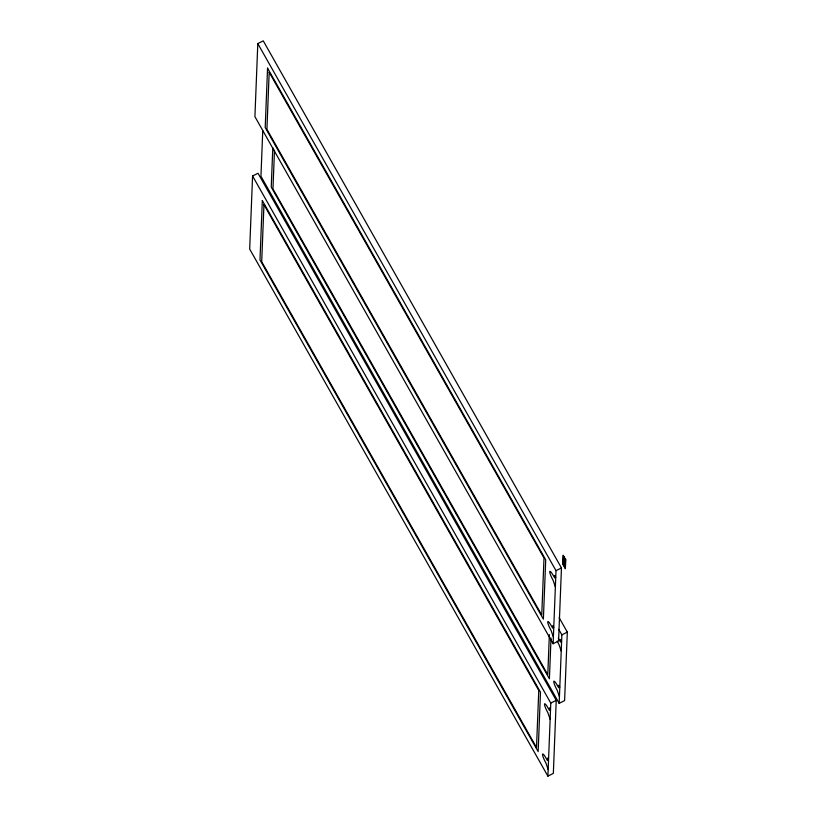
<?xml version="1.0" encoding="UTF-8"?>
<svg xmlns="http://www.w3.org/2000/svg" width="817" height="817" viewBox="0 0 817 817"><rect width="100%" height="100%" fill="white"/><g stroke="black" fill="none" stroke-linecap="round" stroke-linejoin="round"><path stroke-width="1.23" d="M252.576 176.002L249.685 249.062L547.901 776.15L553.344 773.403L556.234 700.353L258.019 173.265L252.576 176.002L550.781 703.09L547.901 776.15M257.804 43.597L254.914 116.647L553.129 643.735L558.573 640.998L561.463 567.938L263.248 40.85L257.804 43.597L556.009 570.685L553.129 643.735M262.757 130.597L260.95 176.258L559.165 703.345L564.608 700.608L567.315 632.113L559.155 617.693M272.807 147.632L271.244 187.124L549.412 678.784L551.015 638.006M274.492 150.185L272.96 188.941L547.788 674.689L549.361 634.676M564.2 557L563.842 566.11L562.842 564.353L563.199 555.233L564.2 557L563.179 555.938M559.165 703.345L561.871 634.86L558.726 629.315M565.711 559.665L565.354 568.775L564.353 567.018L564.721 557.909L565.711 559.665L564.69 558.634M556.009 570.685L561.463 567.938M561.871 634.86L567.315 632.113M550.781 703.09L556.234 700.353M563.127 557.061L564.159 558.103M563.087 558.174L564.118 559.216M564.639 559.747L565.67 560.779M563.046 559.288L564.067 560.329M564.598 560.86L565.619 561.902M562.995 560.411L564.026 561.442M564.557 561.984L565.578 563.015M562.954 561.524L563.985 562.566M564.516 563.097L565.538 564.128M562.913 562.637L563.934 563.679M564.465 564.21L565.487 565.252M562.872 563.75L563.893 564.792M564.424 565.333L565.446 566.365M564.384 566.447L565.405 567.478M555.754 577.302L554.733 575.495L554.641 577.905L553.344 575.617A7.424 1.215 63.3 0 0 549.718 571.757A7.424 1.215 63.3 0 0 553.119 580.356L555.376 586.892M553.773 627.527L552.752 625.72L552.649 628.13L551.352 625.842A7.424 1.215 63.3 0 0 547.727 621.982A7.424 1.215 63.3 0 0 551.138 630.581L553.385 637.117M561.606 641.478L560.585 639.67L560.493 642.08L559.196 639.793A7.424 1.215 63.3 0 0 558.277 638.261M561.228 651.067L558.971 644.531A7.424 1.215 63.3 0 1 557.235 641.1M559.798 687.138L558.777 685.33L558.685 687.74L557.388 685.453M559.42 696.727L557.174 690.191A7.424 1.215 63.3 0 1 553.763 681.592A7.424 1.215 63.3 0 1 557.388 685.453M550.525 709.718L549.504 707.91L549.402 710.32L548.105 708.033A7.424 1.215 63.3 0 0 544.479 704.172A7.424 1.215 63.3 0 0 547.89 712.771L550.137 719.307M548.534 759.943L547.513 758.135L547.421 760.545L546.124 758.258A7.424 1.215 63.3 0 0 542.498 754.397A7.424 1.215 63.3 0 0 545.909 762.996L548.156 769.532M262.328 200.573L259.98 259.929L538.148 751.589L540.486 692.224L262.328 200.573M267.557 68.158L265.208 127.513L543.376 619.174L545.715 559.819L267.557 68.158M263.952 204.669L261.695 261.746L536.514 747.494L538.771 690.416L263.952 204.669M269.181 72.253L266.924 129.331L541.753 615.078L543.999 558.001L269.181 72.253"/></g></svg>
